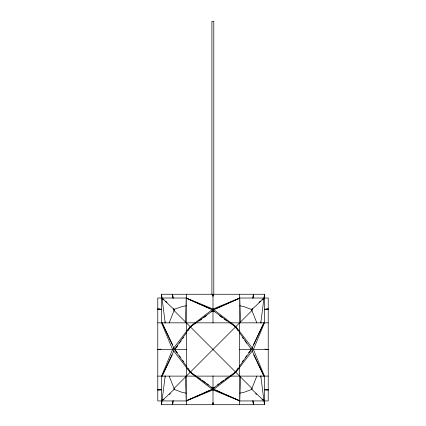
<?xml version="1.0" encoding="UTF-8"?>
<svg xmlns="http://www.w3.org/2000/svg" width="426" height="426" viewBox="0 0 426 426"><rect width="100%" height="100%" fill="white"/><g stroke="black" fill="none" stroke-linecap="round" stroke-linejoin="round"><path stroke-width="0.64" d="M185.39 322.839L186.364 294.254L186.364 404.7L185.39 376.115M240.61 376.115L239.636 404.7L239.636 294.254L240.61 322.839M172.573 402.772L172.573 404.7L172.924 400.855M252.133 308.355L251.931 310.543L240.461 322.013M253.076 298.099L253.427 294.254L253.427 296.182M212.771 296.177L213 294.254L213.229 296.177M212.771 402.778L213 404.7L213.229 402.778M161.539 404.7L161.539 376.115L172.573 349.474L190.124 326.604L213 309.052L239.636 298.019L268.226 298.019L268.226 400.935L239.636 400.935L213 389.902L190.124 372.351L172.573 349.474L161.539 322.839L161.539 294.254L264.461 294.254L264.461 322.839L253.427 349.474L235.876 372.351L213 389.902L186.364 400.935L157.774 400.935L157.774 298.019L186.364 298.019L213 309.052L235.876 326.604L253.427 349.474L264.461 376.115L264.461 404.7L161.539 404.7L165.176 376.115M260.824 322.839L264.461 294.254M172.573 404.7L173.206 400.839M252.794 298.115L253.427 294.254M169.17 322.839L174.255 310.08L173.622 309.052L162.04 298.195M256.83 376.115L251.745 388.874L252.378 389.902L263.96 400.76M162.034 376.115L173.781 351.051M239.657 366.056L251.478 349.474L263.966 322.839M162.109 376.115L172.264 354.826M253.454 344.719L263.891 322.839M164.979 323.121L165.602 321.96M260.398 376.994L261.021 375.833M186.343 366.056L174.522 349.474L186.343 332.898M187.866 330.757L190.827 326.604L195.523 322.839M238.134 368.197L235.173 372.351L230.477 376.115M176.316 347.414L177.828 345.326M179.335 343.244L181.226 340.64M182.738 338.558L183.494 337.514M242.506 361.44L243.262 360.396M245.53 357.27L246.665 355.71M248.928 352.584L249.684 351.541M186.364 332.152L190.869 326.604L192.973 325.075M239.636 366.802L235.131 372.351L213 388.411L190.869 372.351L186.364 366.802M177.157 352.515L174.522 349.474L177.157 346.439M248.843 352.515L251.478 349.474L239.657 332.898M161.539 400.733L162.434 399.79M263.566 299.164L264.461 298.221M185.539 376.941L174.069 388.411L173.984 389.305L182.323 392.442L186.226 393.134M186.364 376.115L239.636 322.839M263.54 298.935L264.461 298.019M211.685 311.789L213 310.543L231.973 324.308M214.315 387.165L213 388.411L211.685 387.165M263.96 298.195L252.378 309.052L251.745 310.08L256.83 322.839M162.04 400.76L173.622 389.902L174.255 388.874L169.17 376.115M259.013 302.322L260.488 301.033M261.963 299.739L263.928 298.019M162.072 400.935L164.037 399.215M169.441 394.476L170.427 393.613M213.948 309.777L214.848 309.052L239.636 298.221M212.052 389.178L211.152 389.902L186.364 400.733M199.187 320.948L201.759 319.053M203.82 317.54L206.392 315.645M217.553 384.822L219.097 383.688M220.641 382.548L223.725 380.28M225.269 379.145L227.324 377.628M194.027 324.308L213 310.543L214.315 311.789M173.488 309.963L174.926 309.052L182.323 306.512L186.226 305.82M215.524 309.052L239.774 298.195M202.345 393.667L210.476 389.902M186.226 400.76L201.743 393.928M239.774 393.134L243.677 392.442L252.016 389.305L251.931 388.411L240.461 376.941M159.707 349.693L157.774 349.474L160.991 349.118M266.293 349.693L268.226 349.474L265.009 349.118M264.365 309.441L268.226 309.052L266.293 309.052M161.635 389.902L157.774 389.902L160.996 389.577M264.296 309.249L268.226 309.052M157.774 389.902L161.704 389.705M161.635 309.441L157.774 309.052L159.707 309.052M157.774 322.839L268.226 322.839M157.774 349.474L186.466 349.474M239.534 349.474L268.226 349.474M157.774 376.115L268.226 376.115M264.365 389.902L268.226 389.902L265.004 389.577M157.774 309.052L161.704 309.249M264.296 389.705L268.226 389.902M239.774 305.82L243.677 306.512L252.016 309.649M186.364 298.221L211.152 309.052L212.052 309.777M239.636 400.733L214.848 389.902L213.948 389.178M186.226 298.195L210.476 309.052M224.257 393.928L239.774 400.76M215.524 389.902L223.655 393.667M233.027 325.075L235.131 326.604L239.636 332.152M219.608 315.645L222.18 317.54M224.241 319.053L226.813 320.948M198.676 377.628L200.731 379.145M202.275 380.28L205.359 382.548M206.903 383.688L208.447 384.822M230.477 322.839L235.173 326.604L238.134 330.757M195.523 376.115L190.827 372.351L187.866 368.197M162.072 298.019L164.037 299.739M165.512 301.033L166.987 302.322M255.573 393.613L256.558 394.476M261.963 399.215L263.928 400.935M161.539 298.019L162.46 298.935M185.539 322.013L174.069 310.543L173.867 308.355M186.364 322.839L239.636 376.115M263.566 399.79L264.461 400.733M161.539 298.221L162.434 299.164M250.76 348.649L251.478 349.474M242.506 337.514L243.262 338.558M244.774 340.64L246.665 343.244M176.316 351.541L177.072 352.584M179.335 355.71L180.47 357.27M182.738 360.396L183.494 361.44M260.398 321.96L261.021 323.121M164.979 375.833L165.602 376.994M253.736 354.826L263.891 376.115M162.109 322.839L172.546 344.719M252.219 351.051L263.966 376.115M162.034 322.839L174.522 349.474M252.794 400.839L253.427 404.7L253.427 402.772M172.573 296.182L172.573 294.254L173.206 298.115M260.824 376.115L264.461 404.7M161.539 294.254L165.176 322.839M253.076 400.855L253.427 404.7M172.573 294.254L172.924 298.099M213.793 294.323L213.793 21.3L211.898 21.3L211.898 294.323M213 294.254L213 323.084M213 375.87L213 404.7"/></g></svg>
